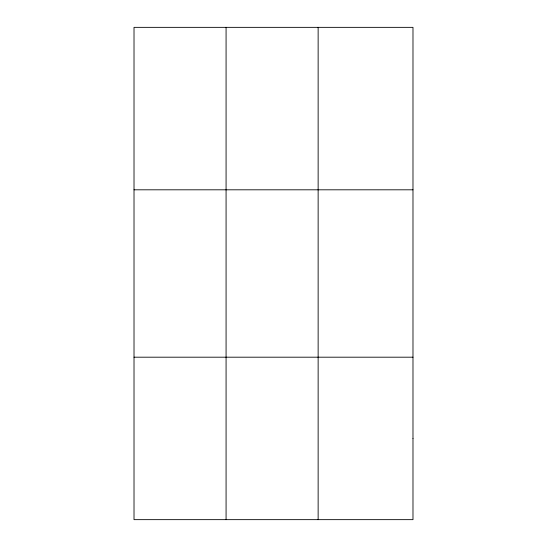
<?xml version="1.0" encoding="UTF-8"?>
<svg xmlns="http://www.w3.org/2000/svg" width="547" height="547" viewBox="0 0 547 547"><rect width="100%" height="100%" fill="white"/><g stroke="black" fill="none" stroke-linecap="round" stroke-linejoin="round"><path stroke-width="0.82" d="M226.075 519.65L226.075 27.35M318.135 519.65L318.135 27.35M134.015 189.809L412.985 189.809M134.015 357.191L412.985 357.191M412.985 438.421L412.985 519.65L134.015 519.65L134.015 27.35L412.985 27.35L412.985 438.421"/></g></svg>
